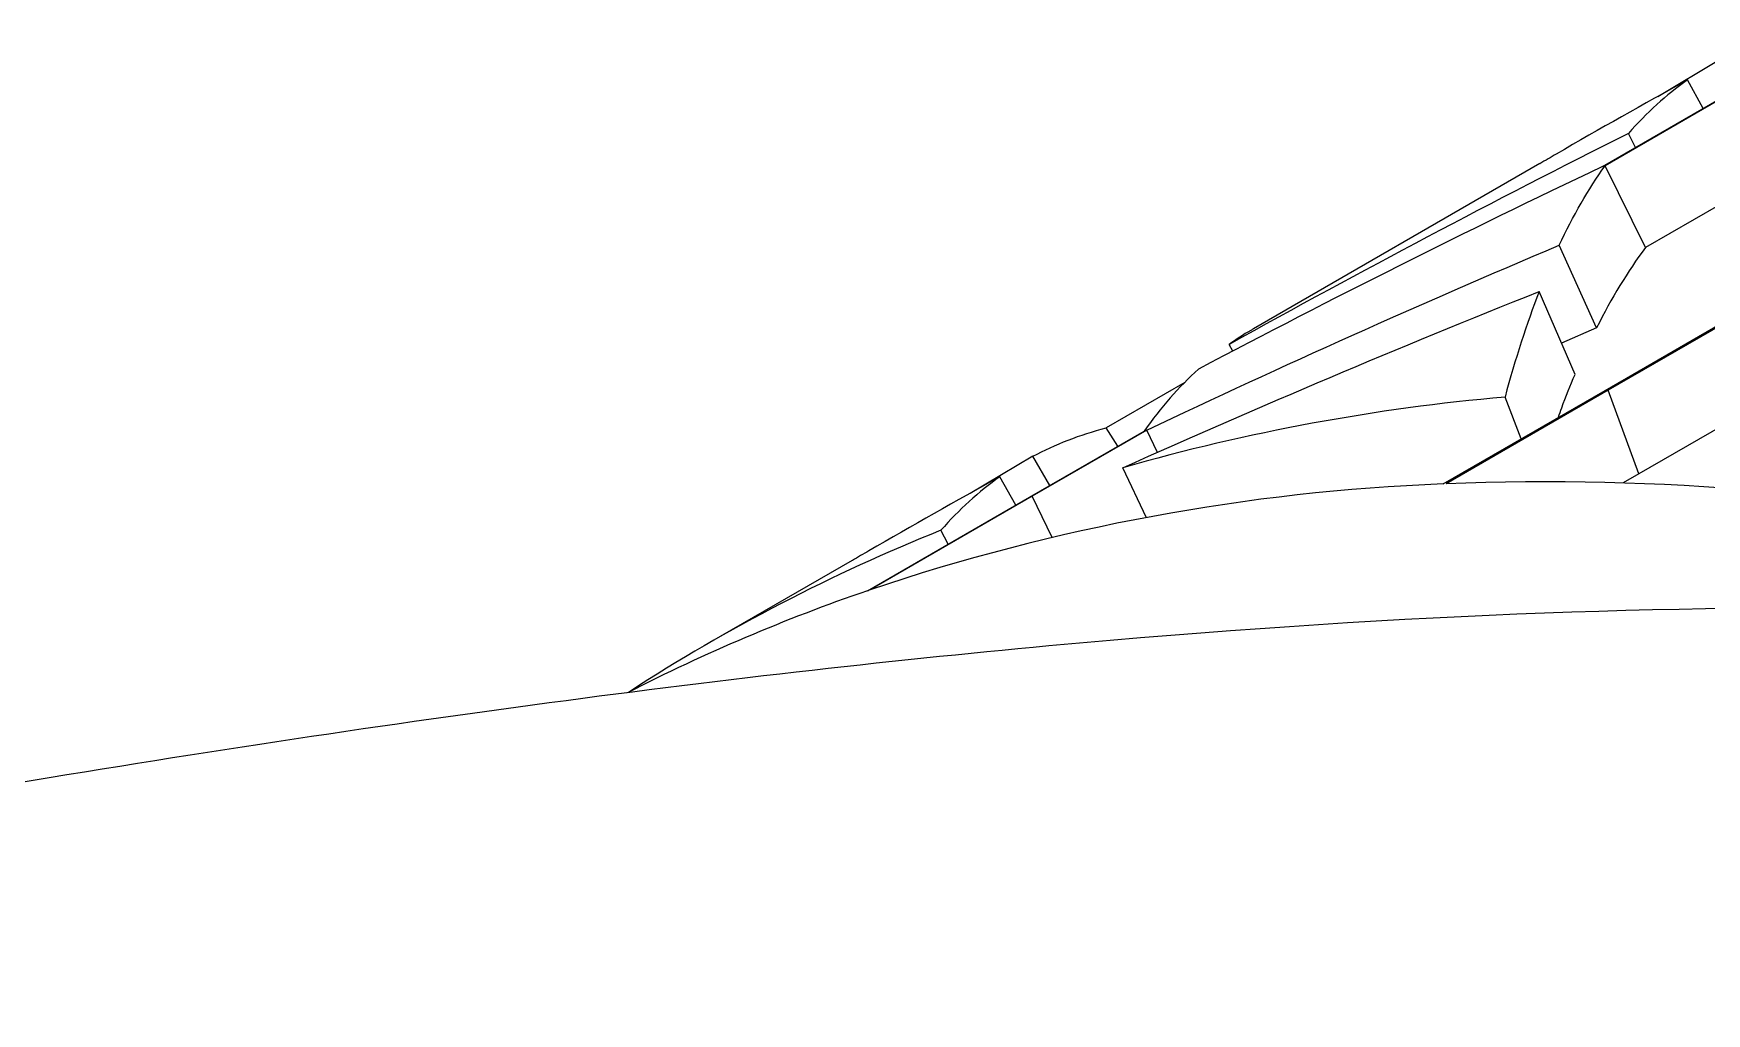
# Model space of a CAD drawing. Header units: inches. Extents: x 0.13 to 5.57, y 0.13 to 4.28.
# Drawn here: x 4.6429 to 4.7342, y 3.8022 to 3.8557 of the extents above; entities that cross this region are included whole.
import ezdxf

# ---------------------------------------------------------------- set-up
doc = ezdxf.new("R2010")
doc.units = ezdxf.units.IN
doc.header["$LTSCALE"] = 0.51841
doc.header["$MEASUREMENT"] = 0
doc.linetypes.add('SLD-Solid', pattern=[0])

msp = doc.modelspace()

# ---------------------------------------------------------------- linework, layer by layer
at = {"color": 7, "linetype": 'SLD-Solid', "lineweight": 25}
for p, q in [((4.728525963674754, 3.848399966477571), (4.741025963674754, 3.85561606287864)), ((4.741170733669239, 3.855665806590398), (4.728670733669238, 3.848449710189328)), ((4.734960778166043, 3.854240691131392), (4.731543292849772, 3.852210730499617)), ((4.734030946729011, 3.851577925550032), (4.733163286721564, 3.853126763923748)), ((4.730341976047837, 3.849448328105547), (4.729949995164547, 3.850208306226755)), ((4.72511375275934, 3.848565546117955), (4.709500903843199, 3.839552440288018)), ((4.730873883673579, 3.843984749832173), (4.728670733669238, 3.848449710189328)), ((4.737912439922177, 3.84804802186531), (4.730873883673579, 3.843984749832173)), ((4.728207817847211, 3.839599378781637), (4.726173129241991, 3.844112831221886)), ((4.727034904585413, 3.837056970975355), (4.725087189628813, 3.841588678497303)), ((4.728207817847211, 3.839599378781637), (4.726297765283219, 3.838772057522881)), ((4.728675634208932, 3.836190523427853), (4.734925634208931, 3.839798571628388)), ((4.735088692122496, 3.839805765222546), (4.728838692122496, 3.836197717022011)), ((4.708370107084311, 3.838325381218261), (4.708163286721564, 3.838694571121609)), ((4.705746528760165, 3.836616892004037), (4.701457181541136, 3.834140704561623)), ((4.7198367994441, 3.831087972728962), (4.728675634208932, 3.836190523427853)), ((4.728838692122496, 3.836197717022011), (4.719999857357664, 3.831095166323119)), ((4.724101080528708, 3.833549689799984), (4.723218153548803, 3.835824143803947)), ((4.730512697563413, 3.831635270385523), (4.728838692122496, 3.836197717022011)), ((4.697275963674754, 3.830359725474898), (4.703525963674754, 3.833967773675432)), ((4.703670733669239, 3.83401751738719), (4.697420733669238, 3.830409469186655)), ((4.70208887563401, 3.833138160408326), (4.701457181541136, 3.834140704561623)), ((4.704269089284645, 3.83280487453627), (4.703670733669239, 3.83401751738719)), ((4.735092564407691, 3.834279171237712), (4.730512697563413, 3.831635270385523)), ((4.697460778166042, 3.832592401928185), (4.694043292849773, 3.830562441296409)), ((4.698388133184046, 3.831001767266368), (4.697460778166042, 3.832592401928185)), ((4.703657897161799, 3.829230523650713), (4.702366149818825, 3.83196725856294)), ((4.696530946729012, 3.829929636346824), (4.695663286721564, 3.83147847472054)), ((4.730512697563413, 3.831635270385523), (4.729670399499061, 3.831149022063059)), ((4.688437128909922, 3.825257174776006), (4.697275963674754, 3.830359725474898)), ((4.697420733669238, 3.830409469186655), (4.688581898904407, 3.825306918487763)), ((4.692841976047837, 3.827800038902339), (4.692449995164546, 3.828560017023547)), ((4.687613752759339, 3.826917256914747), (4.679807328301269, 3.822410703999779))]:
    msp.add_line(p, q, dxfattribs=at)
at = {"color": 8, "linetype": 'SLD-Solid', "lineweight": 25}
msp.add_line((4.698524721668979, 3.828172098765256), (4.697420733669238, 3.830409469186655), dxfattribs=at)
at = {"color": 7, "linetype": 'SLD-Solid', "lineweight": 25}
for centre, radius, start, end in [((4.732945167330141, 3.724939709192913), 0.1113102539576245, 95.01327219643203, 105.9452561766641), ((4.724271007907572, 3.719735368933373), 0.1114408568557995, 92.28038912229631, 108.6781392508007), ((4.7253864373255, 3.688326721674722), 0.1428700249565043, 78.26819515127637, 92.16071540391066), ((4.729471445324744, 3.736381424437978), 0.09933519367787187, 111.8817472796026, 122.9421948649396), ((4.721068482184432, 3.730343140222313), 0.1003667234285625, 108.9729202551926, 117.0994732590985)]:
    msp.add_arc(centre, radius, start, end, dxfattribs=at)
for points, knots in [([(4.733163286721564, 3.853126763923748), (4.730771477433527, 3.851794182247619), (4.728077204415459, 3.850293084784571), (4.725415782228785, 3.848734890897112), (4.725117006389671, 3.848559965367237)], [0, 0, 0, 0, 0.8877382774484576, 1, 1, 1, 1]), ([(4.70950415747353, 3.8395468595373), (4.709451660729135, 3.839518999721124), (4.708984032554523, 3.839270831284515), (4.708549255211304, 3.838965566423496), (4.708163286721564, 3.838694571121609)], [0, 0, 0, 0, 0.1122617225515399, 0.9999999999999999, 0.9999999999999999, 0.9999999999999999, 0.9999999999999999]), ([(4.726128254048163, 3.83471995216303), (4.726188177193022, 3.834891542040199), (4.726473994922446, 3.835709980878803), (4.726787291909638, 3.836462344346377), (4.727034904585413, 3.837056970975354)], [0, 0, 0, 0, 0.2096551007530935, 1, 1, 1, 1]), ([(4.695663286721564, 3.83147847472054), (4.693271477433527, 3.830145893044412), (4.690577204415458, 3.828644795581364), (4.687915782228784, 3.827086601693904), (4.687617006389671, 3.826911676164029)], [0, 0, 0, 0, 0.8877382774484585, 1, 1, 1, 1]), ([(4.78621627029034, 3.820958438445844), (4.774769421630397, 3.822727219838324), (4.76218898185313, 3.82390278045695), (4.733759926073442, 3.824543628916174), (4.71788688013092, 3.823996132298822), (4.700004613336337, 3.822397188179381)], [0, 0, 0, 0, 0.4999999999999999, 0.4999999999999999, 1, 1, 1, 1]), ([(4.700004613336337, 3.822397188179381), (4.691096914368413, 3.821600705661469), (4.681706078258595, 3.820544813996201), (4.662290716631647, 3.817972081244638), (4.652229547712488, 3.816452768262975), (4.621113753120494, 3.811280457056903), (4.599130467153065, 3.807015477099122), (4.576293944625582, 3.802188219210394)], [0, 0, 0, 0, 0.2499999999999999, 0.2499999999999999, 0.4999999999999998, 0.4999999999999998, 1, 1, 1, 1])]:
    msp.add_open_spline(points, degree=3, knots=knots, dxfattribs=at)
for points in [[(4.733163286721564, 3.853126763923748), (4.732008265320845, 3.852307869485716), (4.730938997573357, 3.851335896868136), (4.729949995164547, 3.850208306226755)], [(4.729949995164547, 3.850208306226755), (4.722605664240024, 3.84652516593409), (4.715341598654178, 3.842686407617624), (4.708163286721564, 3.838694571121609)], [(4.728525963674754, 3.848399966477571), (4.721102810481643, 3.844872941147695), (4.713757074147976, 3.841189236005214), (4.706494379221818, 3.837351111901269)], [(4.726173129241991, 3.844112831221886), (4.726932279388275, 3.845716304021989), (4.727762843451105, 3.847161362595165), (4.728670733669238, 3.848449710189328)], [(4.703670733669239, 3.83401751738719), (4.711096178389306, 3.837539901653543), (4.718598944450074, 3.840905572161472), (4.726173129241991, 3.844112831221886)], [(4.730873883673579, 3.843984749832173), (4.729911108971371, 3.84267758954935), (4.72902435760168, 3.841216356838844), (4.728207817847211, 3.839599378781637)], [(4.702366149818825, 3.83196725856294), (4.709867440971212, 3.835332504978887), (4.717443134404975, 3.838540118794509), (4.725087189628813, 3.841588678497303)], [(4.725087189628813, 3.841588678497303), (4.724397911519318, 3.839826507266051), (4.723776993742884, 3.837905281652475), (4.723218153548803, 3.835824143803947)], [(4.706494379221818, 3.837351111901269), (4.705423739209775, 3.836378504144697), (4.704436145419844, 3.835251480206074), (4.703525963674754, 3.833967773675433)], [(4.697460778166042, 3.832592401928185), (4.698702850806087, 3.833258989549591), (4.700033309582218, 3.833773973699504), (4.701457181541136, 3.834140704561623)], [(4.695663286721564, 3.83147847472054), (4.694508265320844, 3.830659580282509), (4.693438997573358, 3.829687607664928), (4.692449995164546, 3.828560017023547)]]:
    msp.add_open_spline(points, degree=3, dxfattribs=at)

doc.saveas('drawing.dxf')
